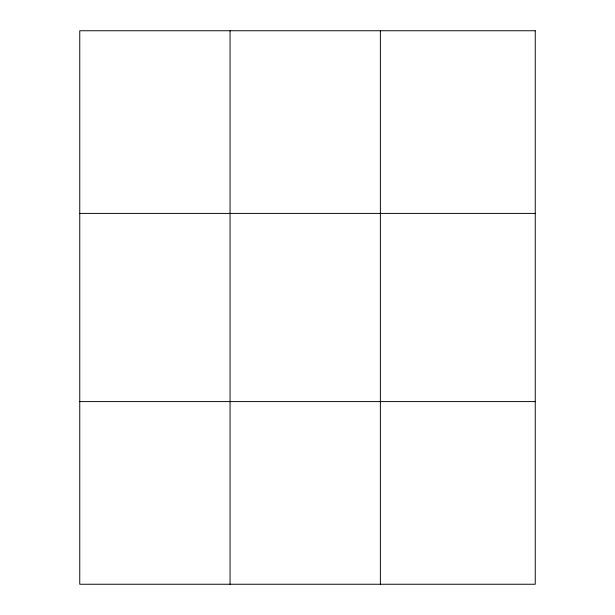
<?xml version="1.0" encoding="UTF-8"?>
<svg xmlns="http://www.w3.org/2000/svg" width="615" height="615" viewBox="0 0 615 615"><rect width="100%" height="100%" fill="white"/><g stroke="black" fill="none" stroke-linecap="round" stroke-linejoin="round"><path stroke-width="0.92" d="M230.064 30.75L230.064 584.25M380.378 30.75L380.378 584.25M79.75 213.405L535.25 213.405M79.75 401.595L535.25 401.595M535.25 30.75L535.25 584.25L79.75 584.25L79.75 30.75L535.25 30.75"/></g></svg>
